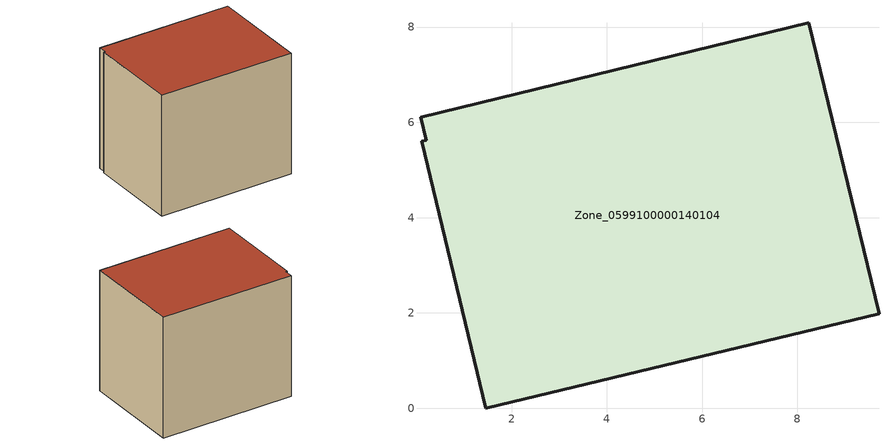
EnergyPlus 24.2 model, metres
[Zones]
Zone_0599100000140104
 floor ground (C_G): 0.09,6.11 8.24,8.09 9.71,1.98 1.46,0 0.12,5.6 0.21,5.62 z0
 wall outside (C_F): 9.71,1.98 8.24,8.09 0.09,6.11 0.21,5.62 0.12,5.6 1.46,0 9.71,1.98 z0:7.58
 roof outside (C_R): 8.24,8.09 0.09,6.11 0.21,5.62 0.12,5.6 1.46,0 9.71,1.98 z7.58
[BUILDING]
Pand.0599100000140104: North Axis=0; Terrain=City; Loads Convergence Tolerance Value=0.04; Temperature Convergence Tolerance Value=0.4; Solar Distribution=FullExterior; Maximum Number of Warmup Days=25; Minimum Number of Warmup Days=1
[Site:Location]
Rotterdam.The.Hague.AP_ZH_NLD Design_Conditions: Latitude=51.96; Longitude=4.45; Time Zone=1; Elevation=-4.5
[SITE:GROUNDTEMPERATURE:BUILDINGSURFACE]
18, 18, 18, 18, 18, 18, 18, 18, 18, 18, 18, 18
[MATERIAL] Thermal Absorptance=0.9; Solar Absorptance=0.7; Visible Absorptance=0.7
Name | Roughness | Thickness | Conductivity | Density | Specific Heat
G.TC.1965-1974 | MediumSmooth | 0.15 | 0.882353 | 540 | 1210
F.TC.1965-1974 | Rough | 0.3 | 0.697674 | 1920 | 840
R.TC.1965-1974 | MediumRough | 0.2 | 0.232558 | 1500 | 1000
[CONSTRUCTION]
C_G: G.TC.1965-1974
C_F: F.TC.1965-1974
C_R: R.TC.1965-1974
[ZONE]
Zone_0599100000140104: Type=1; Multiplier=1; Ceiling Height=Autocalculate; Volume=Autocalculate; Floor Area=autocalculate; Part of Total Floor Area=Yes
[ZONEINFILTRATION:DESIGNFLOWRATE]
Infil_Zone_0599100000140104: Zone or ZoneList or Space or SpaceList=Zone_0599100000140104; Schedule=AlwaysOn; Design Flow Rate Calculation Method=Flow/Area; Flow Rate per Floor Area=0.003; Constant Term Coefficient=1; Temperature Term Coefficient=0; Velocity Term Coefficient=0; Velocity Squared Term Coefficient=0
[HVACTEMPLATE:ZONE:IDEALLOADSAIRSYSTEM]
Zone_0599100000140104: Maximum Heating Supply Air Temperature=50; Minimum Cooling Supply Air Temperature=13; Maximum Heating Supply Air Humidity Ratio=0.0156; Minimum Cooling Supply Air Humidity Ratio=0.0077; Heating Limit=NoLimit; Cooling Limit=NoLimit; Dehumidification Control Type=ConstantSensibleHeatRatio; Cooling Sensible Heat Ratio=0.7; Dehumidification Setpoint=60; Humidification Control Type=None; Humidification Setpoint=30; Outdoor Air Method=None; Outdoor Air Flow Rate per Person=0.00944; Outdoor Air Flow Rate per Zone Floor Area=0; Outdoor Air Flow Rate per Zone=0; Demand Controlled Ventilation Type=None; Outdoor Air Economizer Type=NoEconomizer; Heat Recovery Type=None; Sensible Heat Recovery Effectiveness=0.7; Latent Heat Recovery Effectiveness=0.65
[ZONECONTROL:THERMOSTAT]
ThermostatControl_Zone_0599100000140104: Zone or ZoneList=Zone_0599100000140104; Control Type Schedule=DualSetpointControlType; Control 1=Thermostat_Zone_0599100000140104; Temperature Difference Between Cutout And Setpoint=0
[THERMOSTATSETPOINT:DUALSETPOINT]
Thermostat_Zone_0599100000140104: Heating Setpoint Temperature Schedule=HeatingSetpoint_Zone_0599100000140104; Cooling Setpoint Temperature Schedule=CoolingSetpoint_Zone_0599100000140104
[SCHEDULE:COMPACT]
HeatingSetpoint_Zone_0599100000140104: Through: 12/31, For: AllDays, Until: 24:00, 21
CoolingSetpoint_Zone_0599100000140104: Through: 12/31, For: AllDays, Until: 24:00, 24
DualSetpointControlType: Through: 12/31, For: AllDays, Until: 24:00, 4
AlwaysOn: Through: 12/31, For: AllDays, Until: 24:00, 1
